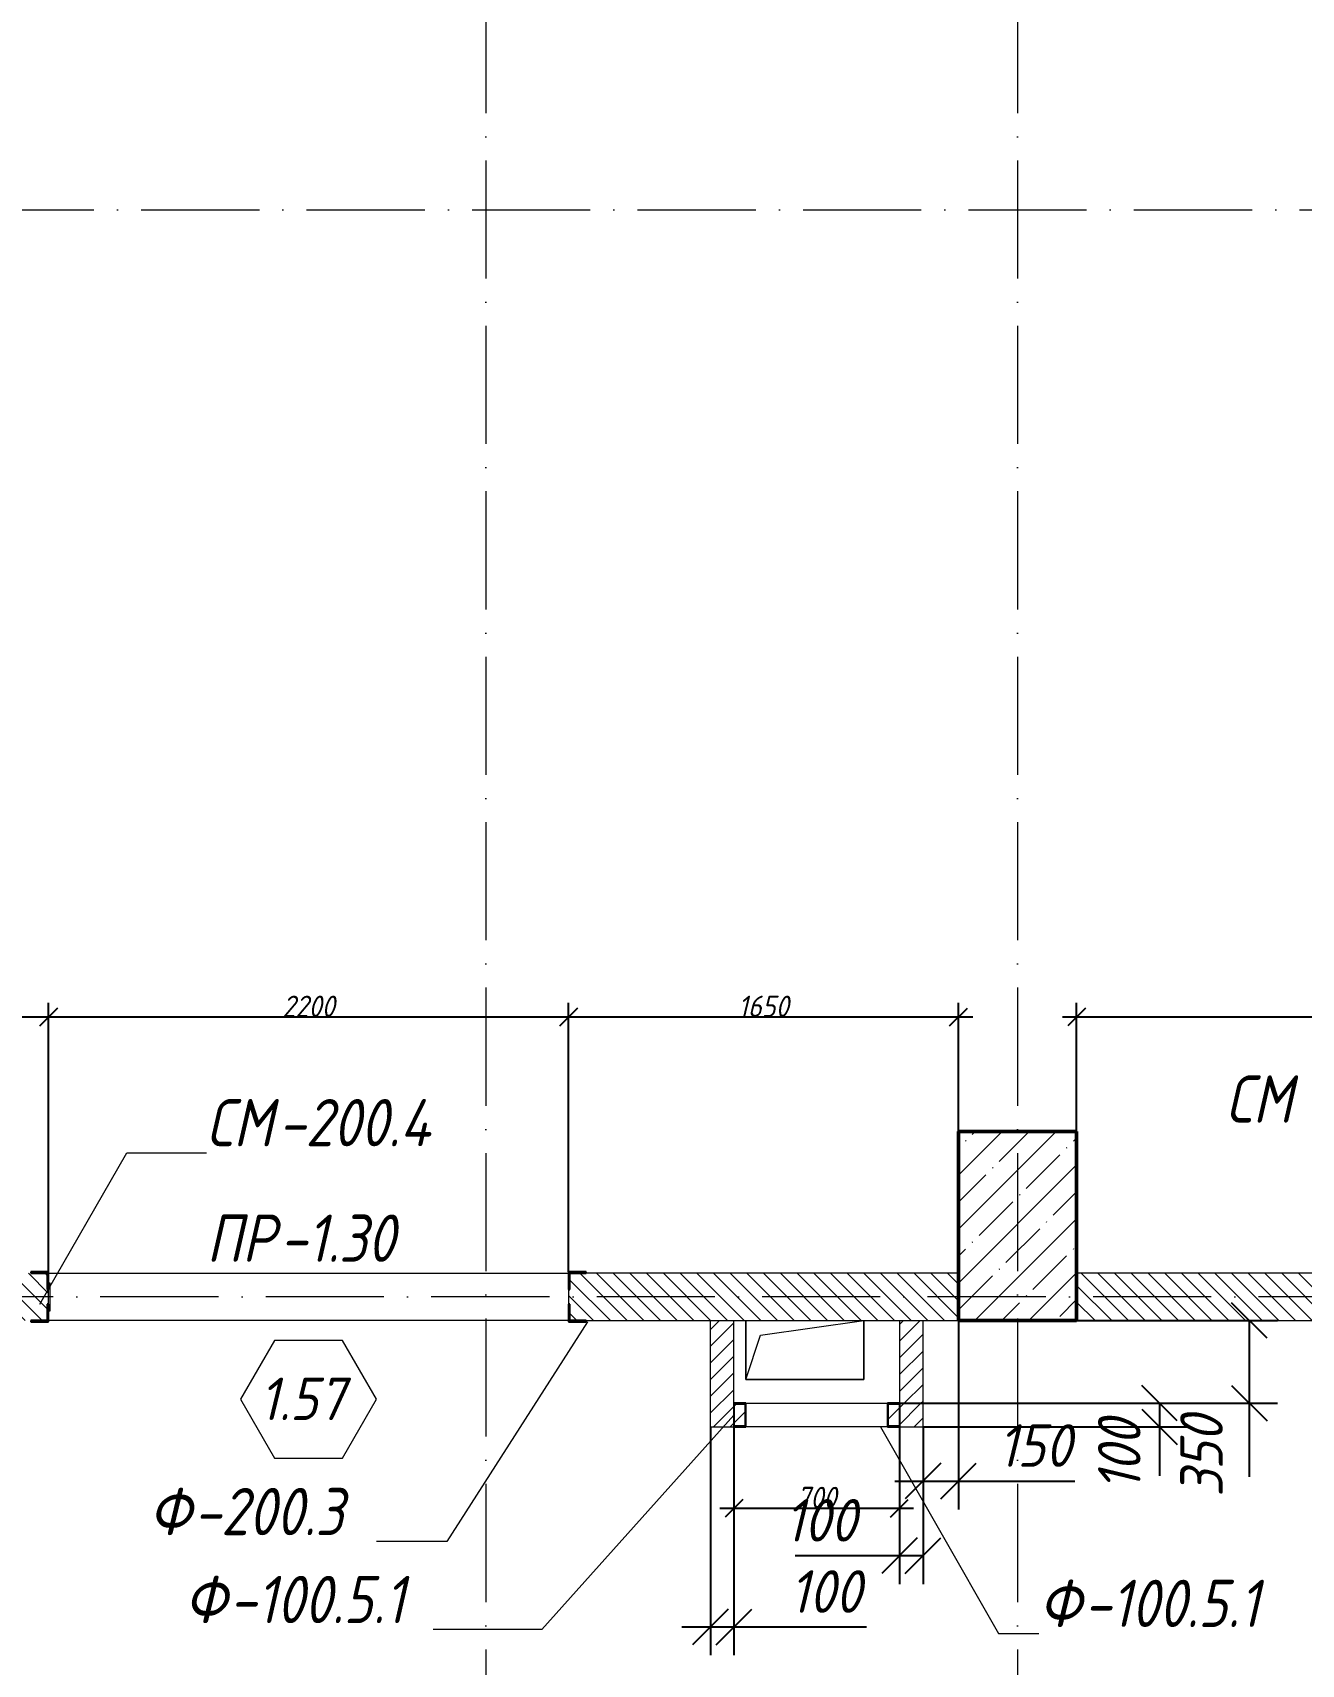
# Model space of a CAD drawing. Header units: millimetres. Extents: x -356862 to 418287, y 0 to 839748.
# Drawn here: x -110218 to -104850, y 613143 to 620048 of the extents above; entities that cross this region are included whole.
import ezdxf

# ---------------------------------------------------------------- set-up
doc = ezdxf.new("R2010")
doc.units = ezdxf.units.MM
doc.linetypes.add('50_200_ШТРИХ_1Т_ш5_п1_п1_', pattern=[700, 500, -100, 0, -100])
for name, color, linetype, lineweight in [('A-____-____-DIMS', 7, 'Continuous', 9), ('A-DOOR-____-IDEN', 7, 'Continuous', 9), ('A-FLOR-____-OTLN', 7, 'Continuous', 9), ('A-GENM-____-IDEN', 7, 'Continuous', 9), ('A-GENM-____-MCUT', 7, 'Continuous', 25), ('A-GENM-____-OTLN', 7, 'Continuous', 9), ('A-GENM-____-OTLN-1', 7, 'Continuous', 25), ('A-WALL-FNSH-MCUT-1', 7, 'Continuous', 9), ('S-COLS-____-MCUT', 7, 'Continuous', 50), ('S-COLS-____-OTLN', 7, 'Continuous', 9), ('S-GRID-____-OTLN-1', 7, '50_200_ШТРИХ_1Т_ш5_п1_п1_', 9)]:
    doc.layers.add(name, color=color, linetype=linetype, lineweight=lineweight)
for name, color, linetype, lineweight, true_color in [('A-WALL-____-MCUT-4', 7, 'Continuous', 13, 0x000000), ('A-WALL-____-PATT-3', 9, 'Continuous', 9, 0x808080), ('A-WALL-____-PATT-4', 9, 'Continuous', 9, 0x808080), ('I-WALL-____-OTLN-1', 7, 'Continuous', 9, 0x000000), ('I-WALL-____-OTLN-2', 7, 'Continuous', 9, 0x000000)]:
    doc.layers.add(name, color=color, linetype=linetype, lineweight=lineweight, true_color=true_color)
doc.styles.add('ISOCPEUR_I_10', font='isocpeui.ttf', dxfattribs={"width": 0.9, "height": 180})
doc.styles.add('ISOCPEUR_I_14', font='isocpeui.ttf', dxfattribs={"width": 0.9, "height": 180})
doc.styles.add('ISOCPEUR_I_2', font='isocpeui.ttf', dxfattribs={"width": 0.85, "height": 2.3})
doc.styles.add('ISOCPEUR_I_7', font='isocpeui.ttf', dxfattribs={"width": 0.9, "height": 90})
doc.dimstyles.new('ISO-1_8_0_9К_СРЕДНИЙ_Кладочные_2', dxfattribs={"dimscale": 304.8, "dimtxt": 89.638306, "dimasz": 0.246063, "dimexe": 0.19685, "dimexo": 0, "dimgap": 0, "dimtad": 1, "dimdec": 3, "dimrnd": 0.001, "dimdsep": 46, "dimtxsty": 'ISOCPEUR_I_7', "dimblk1": 'OBLIQUE', "dimblk2": 'OBLIQUE', "dimsah": 1, "dimcen": 0.09, "dimdle": 0.19685, "dimazin": 0, "dimtfac": 1, "dimtdec": 4, "dimtix": 1, "dimtmove": 1, "dimatfit": 3, "dimfxl": 1, "dimtvp": 1, "dimtolj": 1, "dimtzin": 0, "dimarcsym": 2})
doc.dimstyles.new('ISO-1_8_0_9К_СРЕДНИЙ_Кладочные_3', dxfattribs={"dimscale": 304.8, "dimtxt": 179.276612, "dimasz": 0.492126, "dimexe": 0.393701, "dimexo": 0, "dimgap": 0, "dimtad": 1, "dimdec": 3, "dimrnd": 0.001, "dimdsep": 46, "dimtxsty": 'ISOCPEUR_I_10', "dimblk1": 'OBLIQUE', "dimblk2": 'OBLIQUE', "dimsah": 1, "dimcen": 0.09, "dimdle": 0.393701, "dimazin": 0, "dimtfac": 1, "dimtdec": 4, "dimtix": 1, "dimtmove": 0, "dimatfit": 3, "dimfxl": 1, "dimtvp": 1, "dimtolj": 1, "dimtzin": 0, "dimarcsym": 2})
pattern_1 = [(135, (-175000.736, 544716.51), (-35.35534, -35.35534), [])]
pattern_2 = [(45, (-175000.736, 544716.51), (-35.35534, 35.35534), [])]

# ---------------------------------------------------------------- blocks, each defined once
blk = doc.blocks.new('BSC_Колонна _Прямоугольная - 500х800-V119-АР1_Кладочный план 1 этажа в осях 1-64_Ю-ЯЯ')
at = {"layer": 'S-COLS-____-OTLN'}
h = blk.add_hatch(dxfattribs=at)
h.set_pattern_fill('FP_123', color=256, style=0, pattern_type=2)
h.set_pattern_definition([(225, (68950, 70281.04), (114.04925, -114.04925), []), (225, (68835.95, 70281.04), (114.04925, -114.04925), [201.613, -40.323, 3.353, -36.97])])
h.paths.add_polyline_path([(250, 400), (-250, 400), (-250, -400), (250, -400), (250, 140.2)], flags=0)
at = {"layer": 'S-COLS-____-MCUT'}
for p, q in [((250, 400), (-250, 400)), ((-250, 400), (-250, -400)), ((250, -400), (250, 400)), ((-250, -400), (250, -400))]:
    blk.add_line(p, q, dxfattribs=at)
blk = doc.blocks.new('Фахверк_СКБ_Уголок - 200_3600-28062453-АР1_Кладочный план 1 этажа в осях 1-64_Ю-ЯЯ')
at = {"layer": 'A-GENM-____-MCUT'}
for p, q in [((200, 156), (125, 156)), ((125, 156), (125, 81)), ((131, 81), (131, 150)), ((131, 150), (200, 150)), ((200, 150), (200, 156)), ((125, 81), (131, 81)), ((131, 19), (125, 19)), ((125, 19), (125, -56)), ((131, -50), (131, 19)), ((125, -56), (200, -56)), ((200, -50), (131, -50)), ((200, -56), (200, -50))]:
    blk.add_line(p, q, dxfattribs=at)
blk = doc.blocks.new('154_Стойка_СКБ_Уголок - СМ-2530_200-28213945-АР1_Кладочный план 1 этажа в осях 1-64_Ю-ЯЯ')
at = {"layer": 'A-GENM-____-MCUT'}
for p, q in [((125, 156), (125, 81)), ((200, 156), (125, 156)), ((131, 81), (131, 150)), ((131, 150), (200, 150)), ((200, 150), (200, 156)), ((125, 81), (131, 81)), ((131, 19), (125, 19)), ((125, 19), (125, -56)), ((131, -50), (131, 19)), ((125, -56), (200, -56)), ((200, -50), (131, -50)), ((200, -56), (200, -50))]:
    blk.add_line(p, q, dxfattribs=at)
blk = doc.blocks.new('Стойка_Влож_Полоса боковая - Полоса-28213942-АР1_Кладочный план 1 этажа в осях 1-64_Ю-ЯЯ')
at = {"layer": 'A-GENM-____-OTLN'}
for p, q in [((-5, 60), (0, 60)), ((-5, -60), (-5, 60)), ((0, 31), (0, -31)), ((0, -60), (-5, -60))]:
    blk.add_line(p, q, dxfattribs=at)
blk = doc.blocks.new('154_Фахверк_СКБ_Швеллер - Тип_100_4010_1-28088705-АР1_Кладочный план 1 этажа в осях 1-64_Ю-ЯЯ')
at = {"layer": 'A-GENM-____-MCUT'}
for p, q in [((175, 50), (125, 50)), ((125, 50), (125, -50)), ((128, 47), (175, 47)), ((128, -47), (128, 47)), ((175, 47), (175, 50)), ((125, -50), (175, -50)), ((175, -47), (128, -47)), ((175, -50), (175, -47))]:
    blk.add_line(p, q, dxfattribs=at)
blk = doc.blocks.new('AR_Отверстие прямоугольное _в плите_ - AR_Отверстие прямоугольное _в плите_-V210-АР1_Кладочный план 1 этажа в осях 1-64_Ю-ЯЯ')
at = {"layer": 'A-GENM-____-OTLN'}
for p, q in [((-250, 125), (-250, -125)), ((-187.5, 62.5), (250, 125)), ((250, -125), (250, 125)), ((-250, -125), (-187.5, 62.5)), ((-250, -125), (250, -125))]:
    blk.add_line(p, q, dxfattribs=at)
blk = doc.blocks.new('Марка проема - марка проема-27336095-АР1_Кладочный план 1 этажа в осях 1-64_Ю-ЯЯ')
at = {"layer": 'A-DOOR-____-IDEN'}
for p, q in [((-1.439, 0.159), (-2.877, -2.333)), ((1.439, 0.159), (-1.439, 0.159)), ((2.877, -2.333), (1.439, 0.159)), ((-2.877, -2.333), (-1.439, -4.825)), ((1.439, -4.825), (2.877, -2.333)), ((-1.439, -4.825), (1.439, -4.825))]:
    blk.add_line(p, q, dxfattribs=at)
blk = doc.blocks.new('_Oblique')
at = {"color": 0, "linetype": 'ByBlock', "lineweight": -2}
blk.add_line((-0.5, -0.5), (0.5, 0.5), dxfattribs=at)
blk = doc.blocks.new('*D12104')
at = {"layer": 'A-____-____-DIMS', "color": 0, "lineweight": -2, "transparency": 16777216}
for p, q in [((-111750.7, 614797.6), (-111750.7, 615942.3)), ((-110150.7, 614805.6), (-110150.7, 615942.3)), ((-111810.7, 615882.3), (-110090.7, 615882.3))]:
    blk.add_line(p, q, dxfattribs=at)
at = {"layer": 'Defpoints', "color": 0, "transparency": 16777216}
for p in [(-110150.7, 615882.3), (-111750.7, 614797.6), (-110150.7, 614805.6)]:
    blk.add_point(p, dxfattribs=at)
at = {"layer": 'A-____-____-DIMS', "color": 0, "lineweight": -2, "transparency": 16777216, "xscale": 75, "yscale": 75, "zscale": 75, "rotation": 180}
blk.add_blockref('_Oblique', (-111750.7, 615882.3), dxfattribs=at)
at = {"layer": 'A-____-____-DIMS', "color": 0, "lineweight": -2, "transparency": 16777216, "xscale": 75, "yscale": 75, "zscale": 75}
blk.add_blockref('_Oblique', (-110150.7, 615882.3), dxfattribs=at)
at = {"layer": 'A-____-____-DIMS', "color": 0, "transparency": 16777216, "insert": (-110950.7, 615927.3), "char_height": 90, "width": 504.733, "attachment_point": 5, "style": 'ISOCPEUR_I_7'}
blk.add_mtext('\\A1;1600', dxfattribs=at)
blk = doc.blocks.new('*D12105')
at = {"layer": 'A-____-____-DIMS', "color": 0, "lineweight": -2, "transparency": 16777216}
for p, q in [((-110150.7, 614805.6), (-110150.7, 615942.3)), ((-107950.7, 614803.6), (-107950.7, 615942.3)), ((-110210.7, 615882.3), (-107890.7, 615882.3))]:
    blk.add_line(p, q, dxfattribs=at)
at = {"layer": 'Defpoints', "color": 0, "transparency": 16777216}
for p in [(-107950.7, 615882.3), (-110150.7, 614805.6), (-107950.7, 614803.6)]:
    blk.add_point(p, dxfattribs=at)
at = {"layer": 'A-____-____-DIMS', "color": 0, "lineweight": -2, "transparency": 16777216, "xscale": 75, "yscale": 75, "zscale": 75, "rotation": 180}
blk.add_blockref('_Oblique', (-110150.7, 615882.3), dxfattribs=at)
at = {"layer": 'A-____-____-DIMS', "color": 0, "lineweight": -2, "transparency": 16777216, "xscale": 75, "yscale": 75, "zscale": 75}
blk.add_blockref('_Oblique', (-107950.7, 615882.3), dxfattribs=at)
at = {"layer": 'A-____-____-DIMS', "color": 0, "transparency": 16777216, "insert": (-109050.7, 615927.3), "char_height": 90, "width": 546.104, "attachment_point": 5, "style": 'ISOCPEUR_I_7'}
blk.add_mtext('\\A1;2200', dxfattribs=at)
blk = doc.blocks.new('*D12106')
at = {"layer": 'A-____-____-DIMS', "color": 0, "lineweight": -2, "transparency": 16777216}
for p, q in [((-107950.7, 614803.6), (-107950.7, 615942.3)), ((-106300.7, 614797.6), (-106300.7, 615942.3)), ((-108010.7, 615882.3), (-106240.7, 615882.3))]:
    blk.add_line(p, q, dxfattribs=at)
at = {"layer": 'Defpoints', "color": 0, "transparency": 16777216}
for p in [(-106300.7, 615882.3), (-107950.7, 614803.6), (-106300.7, 614797.6)]:
    blk.add_point(p, dxfattribs=at)
at = {"layer": 'A-____-____-DIMS', "color": 0, "lineweight": -2, "transparency": 16777216, "xscale": 75, "yscale": 75, "zscale": 75, "rotation": 180}
blk.add_blockref('_Oblique', (-107950.7, 615882.3), dxfattribs=at)
at = {"layer": 'A-____-____-DIMS', "color": 0, "lineweight": -2, "transparency": 16777216, "xscale": 75, "yscale": 75, "zscale": 75}
blk.add_blockref('_Oblique', (-106300.7, 615882.3), dxfattribs=at)
at = {"layer": 'A-____-____-DIMS', "color": 0, "transparency": 16777216, "insert": (-107125.7, 615927.3), "char_height": 90, "width": 504.733, "attachment_point": 5, "style": 'ISOCPEUR_I_7'}
blk.add_mtext('\\A1;1650', dxfattribs=at)
blk = doc.blocks.new('*D12107')
at = {"layer": 'A-____-____-DIMS', "color": 0, "lineweight": -2, "transparency": 16777216}
for p, q in [((-105800.7, 614797.6), (-105800.7, 615942.3)), ((-103300.7, 614803.6), (-103300.7, 615942.3)), ((-105860.7, 615882.3), (-103240.7, 615882.3))]:
    blk.add_line(p, q, dxfattribs=at)
at = {"layer": 'Defpoints', "color": 0, "transparency": 16777216}
for p in [(-103300.7, 615882.3), (-105800.7, 614797.6), (-103300.7, 614803.6)]:
    blk.add_point(p, dxfattribs=at)
at = {"layer": 'A-____-____-DIMS', "color": 0, "lineweight": -2, "transparency": 16777216, "xscale": 75, "yscale": 75, "zscale": 75, "rotation": 180}
blk.add_blockref('_Oblique', (-105800.7, 615882.3), dxfattribs=at)
at = {"layer": 'A-____-____-DIMS', "color": 0, "lineweight": -2, "transparency": 16777216, "xscale": 75, "yscale": 75, "zscale": 75}
blk.add_blockref('_Oblique', (-103300.7, 615882.3), dxfattribs=at)
at = {"layer": 'A-____-____-DIMS', "color": 0, "transparency": 16777216, "insert": (-104550.7, 615927.3), "char_height": 90, "width": 546.104, "attachment_point": 5, "style": 'ISOCPEUR_I_7'}
blk.add_mtext('\\A1;2500', dxfattribs=at)
blk = doc.blocks.new('*D12465')
at = {"layer": 'A-____-____-DIMS', "color": 0, "lineweight": -2, "transparency": 16777216}
for p, q in [((-107250.7, 614247.6), (-107250.7, 613180.8)), ((-107350.7, 614147.6), (-107350.7, 613180.8)), ((-107470.7, 613300.8), (-107250.7, 613300.8)), ((-107250.7, 613300.8), (-106690.6, 613300.8))]:
    blk.add_line(p, q, dxfattribs=at)
at = {"layer": 'Defpoints', "color": 0, "transparency": 16777216}
for p in [(-107250.7, 614247.6), (-107350.7, 614147.6), (-107250.7, 613300.8)]:
    blk.add_point(p, dxfattribs=at)
at = {"layer": 'A-____-____-DIMS', "color": 0, "lineweight": -2, "transparency": 16777216, "xscale": 150, "yscale": 150, "zscale": 150, "rotation": 180}
blk.add_blockref('_Oblique', (-107350.7, 613300.8), dxfattribs=at)
at = {"layer": 'A-____-____-DIMS', "color": 0, "lineweight": -2, "transparency": 16777216, "xscale": 150, "yscale": 150, "zscale": 150}
blk.add_blockref('_Oblique', (-107250.7, 613300.8), dxfattribs=at)
at = {"layer": 'A-____-____-DIMS', "color": 0, "transparency": 16777216, "insert": (-107014.9, 613540.8), "char_height": 180, "width": 368.207, "attachment_point": 1, "line_spacing_factor": 1.149209, "style": 'ISOCPEUR_I_10'}
blk.add_mtext('\\A1;100', dxfattribs=at)
blk = doc.blocks.new('*D12466')
at = {"layer": 'A-____-____-DIMS', "color": 0, "lineweight": -2, "transparency": 16777216}
for p, q in [((-107250.7, 614247.6), (-107250.7, 613743.4)), ((-106550.7, 614247.6), (-106550.7, 613743.4)), ((-107310.7, 613803.4), (-106490.7, 613803.4))]:
    blk.add_line(p, q, dxfattribs=at)
at = {"layer": 'Defpoints', "color": 0, "transparency": 16777216}
for p in [(-107250.7, 614247.6), (-106550.7, 614247.6), (-106550.7, 613803.4)]:
    blk.add_point(p, dxfattribs=at)
at = {"layer": 'A-____-____-DIMS', "color": 0, "lineweight": -2, "transparency": 16777216, "xscale": 75, "yscale": 75, "zscale": 75, "rotation": 180}
blk.add_blockref('_Oblique', (-107250.7, 613803.4), dxfattribs=at)
at = {"layer": 'A-____-____-DIMS', "color": 0, "lineweight": -2, "transparency": 16777216, "xscale": 75, "yscale": 75, "zscale": 75}
blk.add_blockref('_Oblique', (-106550.7, 613803.4), dxfattribs=at)
at = {"layer": 'A-____-____-DIMS', "color": 0, "transparency": 16777216, "insert": (-106900.7, 613848.9), "char_height": 90, "width": 409.578, "attachment_point": 5, "style": 'ISOCPEUR_I_7'}
blk.add_mtext('\\A1;700', dxfattribs=at)
blk = doc.blocks.new('*D12467')
at = {"layer": 'A-____-____-DIMS', "color": 0, "lineweight": -2, "transparency": 16777216}
for p, q in [((-106550.7, 614247.6), (-106550.7, 613482.3)), ((-106450.7, 614147.6), (-106450.7, 613482.3)), ((-106550.7, 613602.3), (-106992.2, 613602.3)), ((-106450.7, 613602.3), (-106670.7, 613602.3))]:
    blk.add_line(p, q, dxfattribs=at)
at = {"layer": 'Defpoints', "color": 0, "transparency": 16777216}
for p in [(-106550.7, 614247.6), (-106450.7, 614147.6), (-106450.7, 613602.3)]:
    blk.add_point(p, dxfattribs=at)
at = {"layer": 'A-____-____-DIMS', "color": 0, "lineweight": -2, "transparency": 16777216, "xscale": 150, "yscale": 150, "zscale": 150, "rotation": 180}
blk.add_blockref('_Oblique', (-106550.7, 613602.3), dxfattribs=at)
at = {"layer": 'A-____-____-DIMS', "color": 0, "lineweight": -2, "transparency": 16777216, "xscale": 150, "yscale": 150, "zscale": 150}
blk.add_blockref('_Oblique', (-106450.7, 613602.3), dxfattribs=at)
at = {"layer": 'A-____-____-DIMS', "color": 0, "transparency": 16777216, "insert": (-107036, 613842.3), "char_height": 180, "width": 368.207, "attachment_point": 1, "line_spacing_factor": 1.149209, "style": 'ISOCPEUR_I_10'}
blk.add_mtext('\\A1;100', dxfattribs=at)
blk = doc.blocks.new('*D12468')
at = {"layer": 'A-____-____-DIMS', "color": 0, "lineweight": -2, "transparency": 16777216}
for p, q in [((-106300.7, 614597.6), (-106300.7, 613798.5)), ((-106450.7, 614147.6), (-106450.7, 613798.5)), ((-106570.7, 613918.5), (-106300.7, 613918.5)), ((-106300.7, 613918.5), (-105808.7, 613918.5))]:
    blk.add_line(p, q, dxfattribs=at)
at = {"layer": 'Defpoints', "color": 0, "transparency": 16777216}
for p in [(-106300.7, 614597.6), (-106450.7, 614147.6), (-106300.7, 613918.5)]:
    blk.add_point(p, dxfattribs=at)
at = {"layer": 'A-____-____-DIMS', "color": 0, "lineweight": -2, "transparency": 16777216, "xscale": 150, "yscale": 150, "zscale": 150, "rotation": 180}
blk.add_blockref('_Oblique', (-106450.7, 613918.5), dxfattribs=at)
at = {"layer": 'A-____-____-DIMS', "color": 0, "lineweight": -2, "transparency": 16777216, "xscale": 150, "yscale": 150, "zscale": 150}
blk.add_blockref('_Oblique', (-106300.7, 613918.5), dxfattribs=at)
at = {"layer": 'A-____-____-DIMS', "color": 0, "transparency": 16777216, "insert": (-106133.1, 614158.5), "char_height": 180, "width": 368.207, "attachment_point": 1, "line_spacing_factor": 1.149209, "style": 'ISOCPEUR_I_10'}
blk.add_mtext('\\A1;150', dxfattribs=at)
blk = doc.blocks.new('*D12469')
at = {"layer": 'A-____-____-DIMS', "color": 0, "lineweight": -2, "transparency": 16777216}
for p, q in [((-106550.7, 614247.6), (-105330.1, 614247.6)), ((-105450.1, 614247.6), (-105450.1, 614027.6)), ((-106450.7, 614147.6), (-105330.1, 614147.6)), ((-105450.1, 614147.6), (-105450.1, 613940.5))]:
    blk.add_line(p, q, dxfattribs=at)
at = {"layer": 'Defpoints', "color": 0, "transparency": 16777216}
for p in [(-106550.7, 614247.6), (-105450.1, 614247.6), (-106450.7, 614147.6)]:
    blk.add_point(p, dxfattribs=at)
at = {"layer": 'A-____-____-DIMS', "color": 0, "lineweight": -2, "transparency": 16777216, "xscale": 150, "yscale": 150, "zscale": 150}
for p, rotation in [((-105450.1, 614247.6), 90), ((-105450.1, 614147.6), 270)]:
    blk.add_blockref('_Oblique', p, dxfattribs=dict(at, rotation=rotation))
at = {"layer": 'A-____-____-DIMS', "color": 0, "transparency": 16777216, "insert": (-105710.4, 613876.4), "char_height": 180, "width": 368.207, "attachment_point": 1, "rotation": 90, "line_spacing_factor": 1.149209, "style": 'ISOCPEUR_I_10'}
blk.add_mtext('\\A1;100', dxfattribs=at)
blk = doc.blocks.new('*D12470')
at = {"layer": 'A-____-____-DIMS', "color": 0, "lineweight": -2, "transparency": 16777216}
for p, q in [((-106300.7, 614597.6), (-104950.3, 614597.6)), ((-105070.3, 614597.6), (-105070.3, 614127.6)), ((-106550.7, 614247.6), (-104950.3, 614247.6)), ((-105070.3, 614247.6), (-105070.3, 613936.4))]:
    blk.add_line(p, q, dxfattribs=at)
at = {"layer": 'Defpoints', "color": 0, "transparency": 16777216}
for p in [(-106300.7, 614597.6), (-105070.3, 614597.6), (-106550.7, 614247.6)]:
    blk.add_point(p, dxfattribs=at)
at = {"layer": 'A-____-____-DIMS', "color": 0, "lineweight": -2, "transparency": 16777216, "xscale": 150, "yscale": 150, "zscale": 150}
for p, rotation in [((-105070.3, 614597.6), 90), ((-105070.3, 614247.6), 270)]:
    blk.add_blockref('_Oblique', p, dxfattribs=dict(at, rotation=rotation))
at = {"layer": 'A-____-____-DIMS', "color": 0, "transparency": 16777216, "insert": (-105362.4, 613851.7), "char_height": 180, "width": 409.578, "attachment_point": 1, "rotation": 90, "line_spacing_factor": 1.149209, "style": 'ISOCPEUR_I_10'}
blk.add_mtext('\\A1;350', dxfattribs=at)

msp = doc.modelspace()

# ---------------------------------------------------------------- hatches: boundary and pattern name
at = {"layer": 'A-WALL-____-PATT-3'}
h = msp.add_hatch(dxfattribs=at)
h.set_pattern_fill('FP_6', color=256, style=0, pattern_type=2)
h.set_pattern_definition(pattern_1)
h.paths.add_polyline_path([(-106300.7357, 614597.5526), (-106300.7357, 614797.5526), (-107944.7357, 614797.5526), (-107944.7357, 614728.5526), (-107950.7357, 614728.5526), (-107950.7357, 614666.5526), (-107944.7357, 614666.5526), (-107944.7357, 614597.5526), (-106967.9038, 614597.5526)], flags=0)
h.paths.add_polyline_path([(-111750.7357, 614597.5526), (-110156.7357, 614598.3026), (-110156.7357, 614666.5526), (-110150.7357, 614666.5526), (-110150.7357, 614728.5526), (-110156.7357, 614728.5526), (-110156.7357, 614797.5526), (-111750.7357, 614797.5526)], flags=0)
h = msp.add_hatch(dxfattribs=at)
h.set_pattern_fill('FP_6', color=256, style=0, pattern_type=2)
h.set_pattern_definition(pattern_1)
h.paths.add_polyline_path([(-103600.7357, 614597.5526), (-103600.7357, 614797.5526), (-105800.7357, 614797.5526), (-105800.7357, 614597.5526), (-104316.7074, 614597.5526)], flags=0)
at = {"layer": 'A-WALL-____-PATT-4'}
h = msp.add_hatch(dxfattribs=at)
h.set_pattern_fill('FP_5', color=256, style=0, pattern_type=2)
h.set_pattern_definition(pattern_2)
h.paths.add_polyline_path([(-107250.7357, 614147.5526), (-107250.7357, 614597.5526), (-107350.7357, 614597.5526), (-107350.7357, 614147.5526)], flags=0)
h = msp.add_hatch(dxfattribs=at)
h.set_pattern_fill('FP_5', color=256, style=0, pattern_type=2)
h.set_pattern_definition(pattern_2)
h.paths.add_polyline_path([(-106550.7357, 614247.5526), (-106450.7357, 614247.5526), (-106450.7357, 614597.5526), (-106550.7357, 614597.5526)], flags=0)
h = msp.add_hatch(dxfattribs=at)
h.set_pattern_fill('FP_5', color=256, style=0, pattern_type=2)
h.set_pattern_definition(pattern_2)
h.paths.add_polyline_path([(-106550.7357, 614147.5526), (-106450.7357, 614147.5526), (-106450.7357, 614247.5526), (-106550.7357, 614247.5526), (-106550.7357, 614244.5526), (-106597.7357, 614244.5526), (-106597.7357, 614150.5526), (-106550.7357, 614150.5526)], flags=0)
h.paths.add_polyline_path([(-107250.7357, 614150.5526), (-107203.7357, 614150.5526), (-107203.7357, 614244.5526), (-107250.7357, 614244.5526), (-107250.7357, 614197.5526)], flags=0)

# ---------------------------------------------------------------- linework, layer by layer
at = {"layer": 'A-FLOR-____-OTLN'}
for p, q in [((-107950.7357, 614597.5526), (-110150.7357, 614597.5526)), ((-107200.7357, 614347.5526), (-107200.7357, 614597.5526)), ((-106700.7357, 614597.5526), (-106700.7357, 614347.5526)), ((-106700.7357, 614347.5526), (-107200.7357, 614347.5526))]:
    msp.add_line(p, q, dxfattribs=at)
at = {"layer": 'A-GENM-____-IDEN'}
for p, q in [((-110188.2357, 614666.5526), (-109819.511, 615307.8859)), ((-109819.511, 615307.8859), (-109483.2602, 615307.8859)), ((-107870.7357, 614591.5526), (-108465.0302, 613662.0925)), ((-107250.7357, 614197.5526), (-108064.3264, 613289.9339)), ((-106630.7357, 614147.5526), (-106131.7691, 613273.5573)), ((-108465.0302, 613662.0925), (-108763.0007, 613662.0925)), ((-108064.3264, 613289.9339), (-108524.0328, 613289.9339)), ((-106131.7691, 613273.5573), (-105961.2743, 613273.5573))]:
    msp.add_line(p, q, dxfattribs=at)
at = {"layer": 'A-WALL-____-MCUT-4'}
for p, q in [((-106300.7357, 614797.5526), (-107875.7357, 614797.5526)), ((-103375.7357, 614797.5526), (-105800.7357, 614797.5526)), ((-107950.7357, 614728.5526), (-107950.7357, 614666.5526)), ((-107875.7357, 614597.5526), (-106300.7357, 614597.5526)), ((-105800.7357, 614597.5526), (-103600.7357, 614597.5526))]:
    msp.add_line(p, q, dxfattribs=at)
at = {"layer": 'A-WALL-FNSH-MCUT-1'}
for p, q in [((-107350.7357, 614597.5526), (-107350.7357, 614147.5526)), ((-107250.7357, 614247.5526), (-107250.7357, 614597.5526)), ((-106550.7357, 614597.5526), (-106550.7357, 614247.5526)), ((-106450.7357, 614147.5526), (-106450.7357, 614597.5526)), ((-107350.7357, 614147.5526), (-107250.7357, 614147.5526)), ((-106550.7357, 614147.5526), (-106450.7357, 614147.5526))]:
    msp.add_line(p, q, dxfattribs=at)
at = {"layer": 'I-WALL-____-OTLN-1'}
for p, q in [((-110150.7357, 614797.5526), (-107950.7357, 614797.5526)), ((-107950.7357, 614597.5526), (-110150.7357, 614597.5526))]:
    msp.add_line(p, q, dxfattribs=at)
at = {"layer": 'I-WALL-____-OTLN-2'}
for p, q in [((-107200.7357, 614247.5526), (-106600.7357, 614247.5526)), ((-106600.7357, 614147.5526), (-107200.7357, 614147.5526))]:
    msp.add_line(p, q, dxfattribs=at)
at = {"layer": 'S-GRID-____-OTLN-1'}
for p, q in [((-108300.7357, 635609.362), (-108300.7357, 597608.0984)), ((-106050.7357, 635609.362), (-106050.7357, 597608.0984)), ((-140563.2897, 619297.5526), (-70926.3291, 619297.5526)), ((-70926.3291, 614697.5526), (-125758.718, 614697.5526))]:
    msp.add_line(p, q, dxfattribs=at)

# ---------------------------------------------------------------- block references
at = {"layer": 'A-DOOR-____-IDEN', "xscale": 99.99999999999993, "yscale": 99.99999999999993, "zscale": 99.99999999999993}
msp.add_blockref('Марка проема - марка проема-27336095-АР1_Кладочный план 1 этажа в осях 1-64_Ю-ЯЯ', (-109050.7357, 614497.5526), dxfattribs=at)
at = {"layer": 'A-GENM-____-OTLN', "rotation": 180}
msp.add_blockref('Стойка_Влож_Полоса боковая - Полоса-28213942-АР1_Кладочный план 1 этажа в осях 1-64_Ю-ЯЯ', (-110150.7357, 614697.5526), dxfattribs=at)
at = {"layer": 'A-GENM-____-OTLN'}
msp.add_blockref('AR_Отверстие прямоугольное _в плите_ - AR_Отверстие прямоугольное _в плите_-V210-АР1_Кладочный план 1 этажа в осях 1-64_Ю-ЯЯ', (-106950.7357, 614472.5526), dxfattribs=at)
at = {"layer": 'A-GENM-____-OTLN-1', "rotation": 180}
for name, p in [('154_Стойка_СКБ_Уголок - СМ-2530_200-28213945-АР1_Кладочный план 1 этажа в осях 1-64_Ю-ЯЯ', (-110025.7357, 614747.5526)), ('154_Фахверк_СКБ_Швеллер - Тип_100_4010_1-28088705-АР1_Кладочный план 1 этажа в осях 1-64_Ю-ЯЯ', (-107075.7357, 614197.5526))]:
    msp.add_blockref(name, p, dxfattribs=at)
at = {"layer": 'A-GENM-____-OTLN-1'}
for name, p in [('Фахверк_СКБ_Уголок - 200_3600-28062453-АР1_Кладочный план 1 этажа в осях 1-64_Ю-ЯЯ', (-108075.7357, 614647.5526)), ('154_Фахверк_СКБ_Швеллер - Тип_100_4010_1-28088705-АР1_Кладочный план 1 этажа в осях 1-64_Ю-ЯЯ', (-106725.7357, 614197.5526))]:
    msp.add_blockref(name, p, dxfattribs=at)
at = {"layer": 'S-COLS-____-OTLN', "rotation": 180}
msp.add_blockref('BSC_Колонна _Прямоугольная - 500х800-V119-АР1_Кладочный план 1 этажа в осях 1-64_Ю-ЯЯ', (-106050.7357, 614997.5526), dxfattribs=at)

# ---------------------------------------------------------------- texts
at = {"layer": 'A-DOOR-____-IDEN', "attachment_point": 1}
for s, insert, char_height, width, style in [('ПР', (-109482.5061, 615046.0721), 200, 375.18975, 'ISOCPEUR_I_2'), ('-1.30', (-109172.9436, 615046.0721), 200, 663.79725, 'ISOCPEUR_I_2'), ('1.57', (-109258.3748, 614356.3721), 180, 454.556812, 'ISOCPEUR_I_14')]:
    msp.add_mtext(s, dxfattribs=dict(at, insert=insert, char_height=char_height, width=width, style=style))
at = {"layer": 'A-GENM-____-IDEN', "char_height": 200, "attachment_point": 1, "style": 'ISOCPEUR_I_2'}
for s, insert, width in [('СМ', (-105169.7589, 615635.002), 367.974562), ('СМ', (-109483.2602, 615535.002), 367.974562), ('-200.4', (-109179.6509, 615535.002), 894.68325), ('\\fISOCPEUR|b0|i1|c204|p34|;\\W.9;Ф', (-109727.5573, 613889.2086), 230.886), ('-200.3', (-109537.0573, 613889.2086), 865.8225), ('\\fISOCPEUR|b0|i1|c204|p34|;\\W.9;Ф', (-109577.4386, 613517.05), 230.886), ('-100.5.1', (-109386.9386, 613517.05), 1010.12625), ('\\fISOCPEUR|b0|i1|c204|p34|;\\W.9;Ф', (-105961.2743, 613500.6734), 230.886), ('-100.5.1', (-105770.7743, 613500.6734), 1010.12625)]:
    msp.add_mtext(s, dxfattribs=dict(at, insert=insert, width=width))

# ---------------------------------------------------------------- dimensions: what is measured, and where the dimension line sits
at = {"layer": 'A-____-____-DIMS'}
for base, p1, p2, override, picture, middle in [((-110150.7357, 615882.3301), (-111750.7357, 614797.5526), (-110150.7357, 614805.5526), {"dimpost": '<>', "dimfxl": 1600.02}, '*D12104', (-110950.7357, 615927.3301)), ((-107950.7357, 615882.3301), (-110150.7357, 614805.5526), (-107950.7357, 614803.5526), {"dimpost": '<>', "dimfxl": 2200.000909}, '*D12105', (-109050.7357, 615927.3301)), ((-106300.7357, 615882.3301), (-107950.7357, 614803.5526), (-106300.7357, 614797.5526), {"dimpost": '<>', "dimfxl": 1650.010909}, '*D12106', (-107125.7357, 615927.3301)), ((-103300.7357, 615882.3301), (-105800.7357, 614797.5526), (-103300.7357, 614803.5526), {"dimpost": '<>', "dimfxl": 2500.0072}, '*D12107', (-104550.7357, 615927.3301)), ((-106550.7357, 613803.3519), (-107250.7357, 614247.5526), (-106550.7357, 614247.5526), {"dimpost": '<>', "dimfxl": 700}, '*D12466', (-106900.7357, 613848.9315))]:
    dim = msp.add_linear_dim(base=base, p1=p1, p2=p2, dimstyle='ISO-1_8_0_9К_СРЕДНИЙ_Кладочные_2', override=override, dxfattribs=at)
    dim.commit()
    dim.dimension.update_dxf_attribs({"geometry": picture, "text_midpoint": middle})
for base, p1, p2, override, picture, middle in [((-105070.3144, 614597.5526), (-106550.7357, 614247.5526), (-106300.7357, 614597.5526), {"dimpost": '<>', "dimfxl": 430.116263}, '*D12470', (-105242.3781, 613936.4465)), ((-105450.0765, 614247.5526), (-106450.7357, 614147.5526), (-106550.7357, 614247.5526), {"dimpost": '<>', "dimfxl": 141.421356}, '*D12469', (-105590.3538, 613940.4822))]:
    dim = msp.add_linear_dim(base=base, p1=p1, p2=p2, angle=90, dimstyle='ISO-1_8_0_9К_СРЕДНИЙ_Кладочные_3', override=override, dxfattribs=at)
    dim.commit()
    dim.dimension.update_dxf_attribs({"geometry": picture, "text_midpoint": middle, "dimtype": 160, "text_rotation": 90})
for base, p1, p2, override, picture, middle in [((-106300.7357, 613918.5139), (-106450.7357, 614147.5526), (-106300.7357, 614597.5526), {"dimpost": '<>', "dimfxl": 474.341649}, '*D12468', (-105948.9513, 613918.5139)), ((-107250.7357, 613300.8312), (-107350.7357, 614147.5526), (-107250.7357, 614247.5526), {"dimpost": '<>', "dimfxl": 141.421356}, '*D12465', (-106830.8362, 613300.8312)), ((-106450.7357, 613602.2925), (-106550.7357, 614247.5526), (-106450.7357, 614147.5526), {"dimpost": '<>', "dimfxl": 141.421356}, '*D12467', (-106851.9433, 613602.2925))]:
    dim = msp.add_linear_dim(base=base, p1=p1, p2=p2, dimstyle='ISO-1_8_0_9К_СРЕДНИЙ_Кладочные_3', override=override, dxfattribs=at)
    dim.commit()
    dim.dimension.update_dxf_attribs({"geometry": picture, "text_midpoint": middle, "dimtype": 160})

doc.saveas('drawing.dxf')
